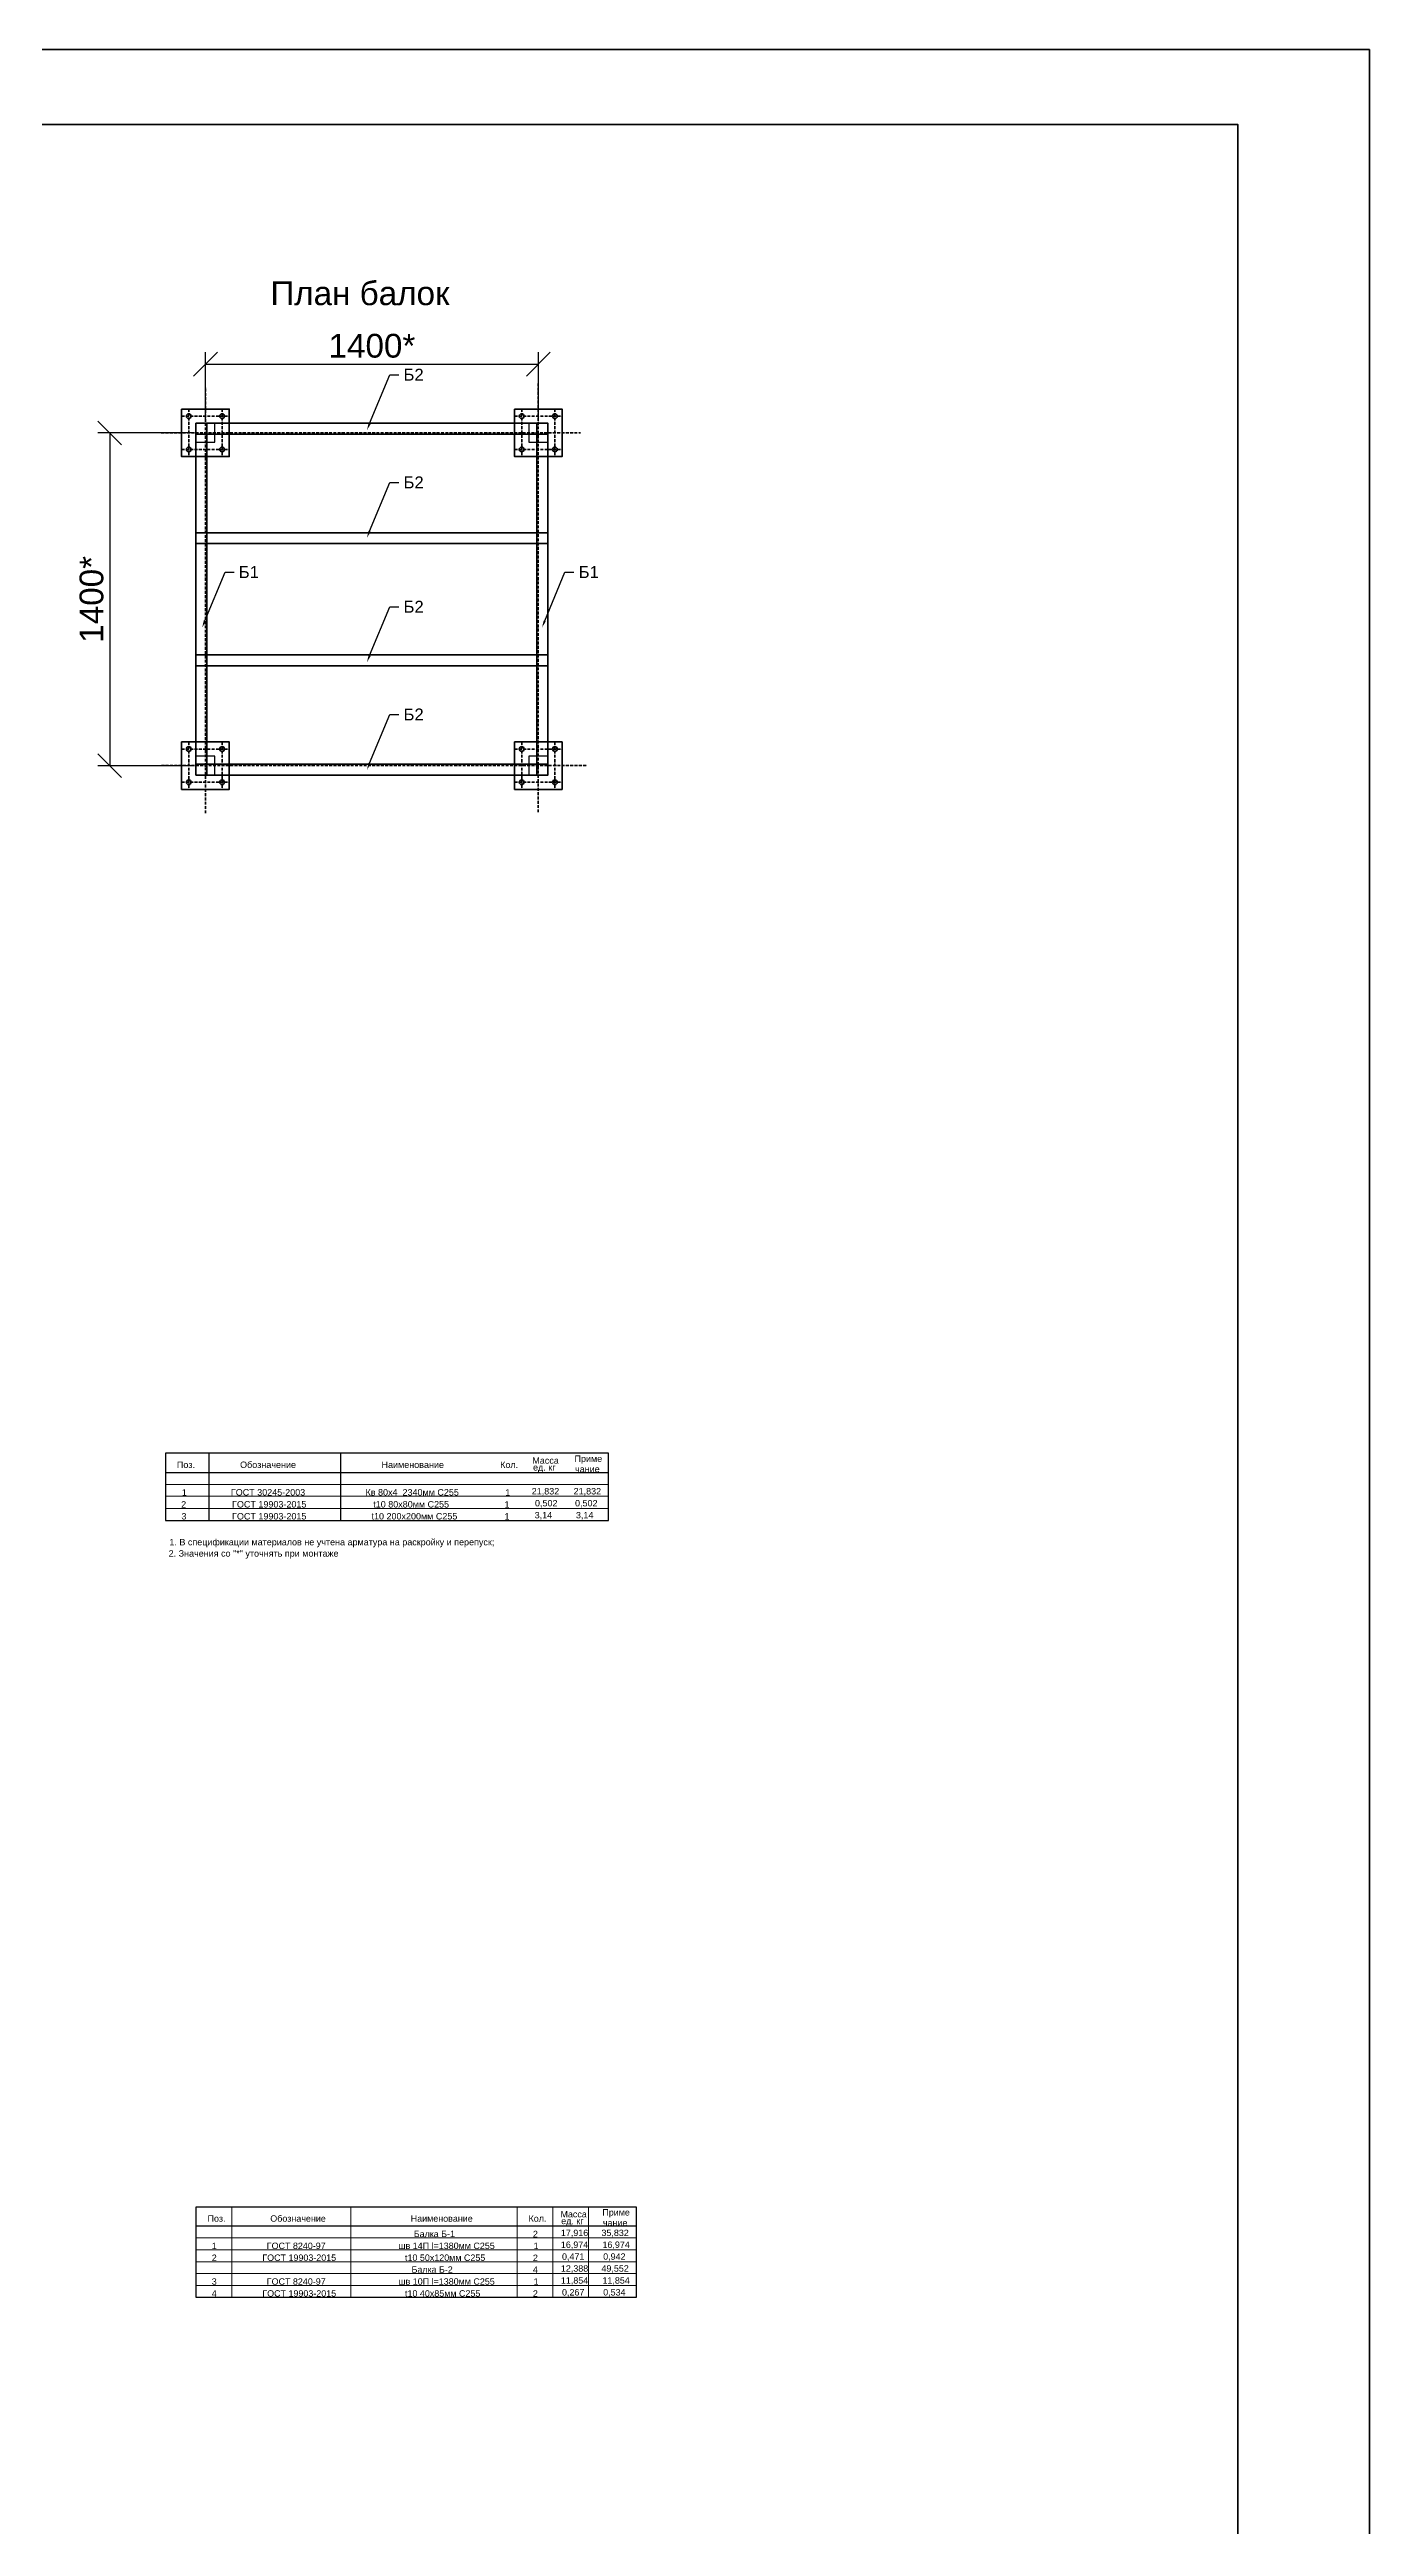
# Model space of a CAD drawing. Header units: millimetres. Extents: x -208979 to 31, y -109229 to 48340.
# Drawn here: x -18633 to -13082, y -7307 to 3112 of the extents above; entities that cross this region are included whole.
import ezdxf
from ezdxf import colors
from ezdxf.entities.mleader import LeaderData, LeaderLine
from ezdxf.math import Vec2, Vec3

# ---------------------------------------------------------------- set-up
doc = ezdxf.new("R2010")
doc.units = ezdxf.units.MM
doc.linetypes.add('ACAD_ISO10W100', pattern=[18, 12, -3, 0, -3])
doc.layers.add('PDF _Геометрия', color=7, linetype='Continuous')
doc.layers.add('PDF _Текст', color=7, linetype='Continuous')
doc.layers.add('PDF _Сплошная заливка', color=7, linetype='Continuous', true_color=0xffffff)
doc.styles.add('PDF Arial', font='arial.ttf')
doc.styles.get("Standard").update_dxf_attribs({"font": 'arial.ttf'})
doc.dimstyles.new('ISO-25', dxfattribs={"dimtxt": 2.5, "dimasz": 2.5, "dimexe": 1.25, "dimexo": 0.625, "dimtad": 1, "dimtxsty": 'Standard', "dimcen": 2.5, "dimadec": 0, "dimazin": 0, "dimtfac": 1, "dimtmove": 0, "dimatfit": 3, "dimfxl": 1, "dimarcsym": 0})

# ---------------------------------------------------------------- blocks, each defined once
blk = doc.blocks.new('_Oblique')
at = {"color": 0, "linetype": 'ByBlock', "lineweight": -2}
blk.add_line((-0.5, -0.5), (0.5, 0.5), dxfattribs=at)
blk = doc.blocks.new('*D11')
at = {"color": 0, "linetype": 'Continuous', "lineweight": -2, "transparency": 16777216}
for p, q in [((-17977, 1549), (-17977, 1838)), ((-17977, 1788), (-16577, 1788)), ((-16577, 1549), (-16577, 1838))]:
    blk.add_line(p, q, dxfattribs=at)
at = {"layer": 'Defpoints', "color": 0, "linetype": 'Continuous', "lineweight": 100, "transparency": 16777216}
for p in [(-16577, 1788), (-17977, 1499), (-16577, 1499)]:
    blk.add_point(p, dxfattribs=at)
at = {"color": 0, "linetype": 'Continuous', "lineweight": -2, "transparency": 16777216, "xscale": 100, "yscale": 100, "zscale": 100, "rotation": 180}
blk.add_blockref('_Oblique', (-17977, 1788), dxfattribs=at)
at = {"color": 0, "linetype": 'Continuous', "lineweight": -2, "transparency": 16777216, "xscale": 100, "yscale": 100, "zscale": 100}
blk.add_blockref('_Oblique', (-16577, 1788), dxfattribs=at)
at = {"color": 0, "linetype": 'Continuous', "lineweight": 50, "transparency": 16777216, "insert": (-17277, 1865), "char_height": 100, "width": 420.32, "attachment_point": 5}
blk.add_mtext('1400*', dxfattribs=at)
blk = doc.blocks.new('*D12')
at = {"color": 0, "linetype": 'Continuous', "lineweight": -2, "transparency": 16777216}
for p, q in [((-18027, 1499), (-18430, 1499)), ((-18380, 1499), (-18380, 99)), ((-18027, 99), (-18430, 99))]:
    blk.add_line(p, q, dxfattribs=at)
at = {"layer": 'Defpoints', "color": 0, "linetype": 'Continuous', "lineweight": 100, "transparency": 16777216}
for p in [(-17977, 1499), (-18380, 99), (-17977, 99)]:
    blk.add_point(p, dxfattribs=at)
at = {"color": 0, "linetype": 'Continuous', "lineweight": -2, "transparency": 16777216, "xscale": 100, "yscale": 100, "zscale": 100}
for p, rotation in [((-18380, 1499), 90), ((-18380, 99), 270)]:
    blk.add_blockref('_Oblique', p, dxfattribs=dict(at, rotation=rotation))
at = {"color": 0, "linetype": 'Continuous', "lineweight": 50, "transparency": 16777216, "insert": (-18456, 799), "char_height": 100, "attachment_point": 5, "rotation": 90}
blk.add_mtext('1400*', dxfattribs=at)

msp = doc.modelspace()

# ---------------------------------------------------------------- linework, layer by layer
at = {"color": 241, "linetype": 'ACAD_ISO10W100', "lineweight": 50, "true_color": 0xf7abae}
for p, q in [((-17977.346, -100.917), (-17977.346, 1691.024)), ((-16577.346, -96.827), (-16577.346, 1712.978)), ((-18077.346, 1569.375), (-17877.346, 1569.375)), ((-18047.346, 1599.375), (-18047.346, 1399.375)), ((-17907.346, 1599.375), (-17907.346, 1399.375)), ((-16677.346, 1569.375), (-16477.346, 1569.375)), ((-16647.346, 1599.375), (-16647.346, 1399.375)), ((-16507.346, 1599.375), (-16507.346, 1399.375)), ((-18163.004, 1499.375), (-16400.313, 1499.375)), ((-18077.346, 1429.375), (-17877.346, 1429.375)), ((-16677.346, 1429.375), (-16477.346, 1429.375)), ((-18077.346, 169.375), (-17877.346, 169.375)), ((-18047.346, 199.375), (-18047.346, -0.625)), ((-17907.346, 199.375), (-17907.346, -0.625)), ((-16677.346, 169.375), (-16477.346, 169.375)), ((-16647.346, 199.375), (-16647.346, -0.625)), ((-16507.346, 199.375), (-16507.346, -0.625)), ((-18162.396, 99.375), (-16372.302, 99.375)), ((-18077.346, 29.375), (-17877.346, 29.375)), ((-16677.346, 29.375), (-16477.346, 29.375))]:
    msp.add_line(p, q, dxfattribs=at)
at = {"color": 1, "lineweight": 100}
for points in [[(-24180.412, 3111.595), (-13082.097, 3111.595), (-13082.097, -18754.015), (-24180.412, -18754.015)], [(-23627.471, 2795.846), (-13635.038, 2795.846), (-13635.038, -18359.329), (-23627.471, -18359.329)]]:
    msp.add_lwpolyline(points, close=True, dxfattribs=at)
at = {"color": 152, "lineweight": 100, "true_color": 0x2776bb}
for points in [[(-18077.346, 1599.375), (-17877.346, 1599.375), (-17877.346, 1399.375), (-18077.346, 1399.375)], [(-16677.346, 1599.375), (-16477.346, 1599.375), (-16477.346, 1399.375), (-16677.346, 1399.375)], [(-17971.346, 1539.375), (-17971.346, 59.375), (-18017.346, 59.375), (-18017.346, 1539.375)], [(-18017.346, 1539.375), (-16537.346, 1539.375), (-16537.346, 1493.375), (-18017.346, 1493.375)], [(-16537.346, 1539.375), (-16537.346, 59.375), (-16583.346, 59.375), (-16583.346, 1539.375)], [(-18017.346, 1079.375), (-16537.346, 1079.375), (-16537.346, 1033.375), (-18017.346, 1033.375)], [(-18017.346, 565.375), (-16537.346, 565.375), (-16537.346, 519.375), (-18017.346, 519.375)], [(-18077.346, 199.375), (-17877.346, 199.375), (-17877.346, -0.625), (-18077.346, -0.625)], [(-18017.346, 105.375), (-16537.346, 105.375), (-16537.346, 59.375), (-18017.346, 59.375)], [(-16677.346, 199.375), (-16477.346, 199.375), (-16477.346, -0.625), (-16677.346, -0.625)]]:
    msp.add_lwpolyline(points, close=True, dxfattribs=at)
at = {"color": 152, "true_color": 0x2776bb}
for points in [[(-18017.346, 1459.375), (-17937.346, 1459.375), (-17937.346, 1539.375), (-18017.346, 1539.375)], [(-16617.346, 1459.375), (-16537.346, 1459.375), (-16537.346, 1539.375), (-16617.346, 1539.375)], [(-18017.346, 59.375), (-17937.346, 59.375), (-17937.346, 139.375), (-18017.346, 139.375)], [(-16617.346, 59.375), (-16537.346, 59.375), (-16537.346, 139.375), (-16617.346, 139.375)]]:
    msp.add_lwpolyline(points, close=True, dxfattribs=at)
at = {"color": 152, "lineweight": 100, "true_color": 0x2776bb}
for centre in [(-18047.346, 1569.375), (-17907.346, 1569.375), (-16647.346, 1569.375), (-16507.346, 1569.375), (-18047.346, 1429.375), (-17907.346, 1429.375), (-16647.346, 1429.375), (-16507.346, 1429.375), (-18047.346, 169.375), (-17907.346, 169.375), (-16647.346, 169.375), (-16507.346, 169.375), (-18047.346, 29.375), (-17907.346, 29.375), (-16647.346, 29.375), (-16507.346, 29.375)]:
    msp.add_circle(centre, 10, dxfattribs=at)
at = {"layer": 'PDF _Геометрия', "color": 5, "lineweight": 30}
for p, q in [((-17963.683, -2792.759), (-17963.683, -3075.075)), ((-17408.591, -3075.075), (-17408.591, -2792.759))]:
    msp.add_line(p, q, dxfattribs=at)
for points in [[(-16282.278, -2792.759), (-16483.567, -2792.759), (-16634.96, -2792.759), (-16785.926, -2792.759), (-17490.863, -2792.759), (-17994.937, -2792.759), (-18145.904, -2792.759), (-18145.904, -2873.36), (-17994.937, -2873.36), (-17490.863, -2873.36), (-16785.926, -2873.36), (-16634.96, -2873.36), (-16483.567, -2873.36), (-16282.278, -2873.36)], [(-16166.081, -6343.487), (-18016.689, -6343.487), (-18016.689, -6343.487), (-18016.689, -6293.517), (-18016.689, -6243.546), (-18016.689, -6193.575), (-18016.689, -6143.605), (-18016.689, -6093.21), (-18016.689, -6043.24), (-18016.689, -5963.202), (-17866.777, -5963.202), (-17366.223, -5963.202), (-16666.211, -5963.202), (-16516.299, -5963.202), (-16365.963, -5963.202), (-16166.081, -5963.202), (-16166.081, -6043.24), (-16166.081, -6093.21), (-16166.081, -6143.605), (-16166.081, -6193.575), (-16166.081, -6243.546), (-16166.081, -6293.517), (-16166.081, -6343.487)]]:
    msp.add_lwpolyline(points, close=True, dxfattribs=at)
for points in [[(-18145.904, -2873.36), (-18145.904, -2923.682), (-18145.904, -2974.004), (-18145.904, -3024.753), (-18145.904, -3075.075), (-18145.904, -3075.075), (-16282.278, -3075.075), (-16282.278, -3075.075), (-16282.278, -3024.753), (-16282.278, -2974.004), (-16282.278, -2923.682), (-16282.278, -2873.36)], [(-18016.689, -6043.24), (-16166.081, -6043.24)]]:
    msp.add_lwpolyline(points, dxfattribs=at)
at = {"layer": 'PDF _Геометрия', "lineweight": 13}
for points in [[(-18145.904, -2923.682), (-16282.278, -2923.682)], [(-18145.904, -2974.004), (-16282.278, -2974.004)], [(-18145.904, -3024.753), (-16282.278, -3024.753)], [(-18145.904, -3075.075), (-16282.278, -3075.075)], [(-17866.777, -6343.487), (-17866.777, -6043.24), (-17866.777, -5963.202)], [(-17366.223, -6343.487), (-17366.223, -6043.24), (-17366.223, -5963.202)], [(-16666.211, -6343.487), (-16666.211, -6043.24), (-16666.211, -5963.202)], [(-16516.299, -6343.487), (-16516.299, -6043.24), (-16516.299, -5963.202)], [(-16365.963, -6343.487), (-16365.963, -6043.24), (-16365.963, -5963.202)], [(-18016.689, -6093.21), (-16166.081, -6093.21)], [(-18016.689, -6143.605), (-16166.081, -6143.605)], [(-18016.689, -6193.575), (-16166.081, -6193.575)], [(-18016.689, -6243.546), (-16166.081, -6243.546)], [(-18016.689, -6293.517), (-16166.081, -6293.517)], [(-18016.689, -6343.487), (-16166.081, -6343.487)]]:
    msp.add_lwpolyline(points, dxfattribs=at)
at = {"layer": 'PDF _Сплошная заливка', "color": 152, "lineweight": 35, "true_color": 0x2776bb, "transparency": 33554559}
msp.add_solid([(-18160.372, -29.475), (-18155.83, -29.475), (-18160.372, -29.712), (-18155.83, -29.712)], dxfattribs=at)

# ---------------------------------------------------------------- texts
at = {"lineweight": 100}
msp.add_text('План балок', height=100, dxfattribs=at).set_placement((-17704.212, 2036.397))
at = {"layer": 'PDF _Текст', "color": 152, "true_color": 0x2776bb, "insert": (-18160.372, -29.715), "char_height": 0.17518, "attachment_point": 7, "style": 'PDF Arial'}
msp.add_mtext('1. Катеты сварных швов эстакады принять 6мм', dxfattribs=at)
at = {"layer": 'PDF _Текст', "lineweight": 100, "attachment_point": 7, "style": 'PDF Arial'}
for s, insert, char_height in [('Масса', (-16602.537, -2837.313), 27.0671), ('Приме', (-16425.142, -2837.313), 27.0671), ('Поз.', (-18097.286, -2855.199), 27.0671), ('Обозначение', (-17831.59, -2855.199), 27.0671), ('Наименование', (-17236.707, -2855.199), 27.0671), ('Кол.', (-16737.759, -2855.199), 27.0671), ('ед. кг', (-16599.558, -2873.538), 27.0671), ('чание', (-16423.001, -2873.538), 27.0671), ('2', (-18079.365, -3021.537), 27.067), ('1', (-18076.386, -2971.208), 27.067), ('ГОСТ 30245-2003', (-17870.411, -2971.208), 27.0671), ('ГОСТ 19903-2015', (-17865.291, -3021.537), 27.0671), ('Кв 80x4  2340мм C255', (-17304.062, -2971.208), 27.0671), ('t10 80х80мм C255', (-17271.664, -3021.537), 27.0671), ('1', (-16719.419, -3021.537), 27.067), ('1', (-16716.393, -2971.208), 27.067), ('21,832', (-16605.097, -2971.208), 27.0671), ('0,502', (-16591.458, -3021.537), 27.0671), ('21,832', (-16428.959, -2971.208), 27.0671), ('0,502', (-16423.001, -3021.537), 27.0671), ('3', (-18078.108, -3071.865), 27.067), ('ГОСТ 19903-2015', (-17865.291, -3071.865), 27.0671), ('t10 200х200мм C255', (-17278.926, -3071.865), 27.0671), ('1', (-16719.419, -3071.865), 27.067), ('3,14', (-16592.762, -3071.865), 27.0671), ('3,14', (-16419.184, -3071.865), 27.0671), ('2. Значения со "*" уточнять при монтаже', (-18132.063, -3235.84), 27.0671), ('1. В спецификации материалов не учтена арматура на раскройку и перепуск;', (-18128.846, -3188.438), 27.0671), ('Поз.', (-17968.411, -6025.652), 26.878), ('Обозначение', (-17704.571, -6025.652), 26.87803), ('Наименование', (-17113.842, -6025.652), 26.87803), ('Кол.', (-16618.38, -6025.652), 26.878), ('Масса', (-16484.102, -6007.441), 26.878), ('ед. кг', (-16481.144, -6043.45), 26.878), ('Приме', (-16307.947, -6007.441), 26.878), ('чание', (-16305.821, -6043.45), 26.878), ('1', (-17950.615, -6140.438), 26.878), ('ГОСТ 8240-97', (-17719.408, -6140.438), 26.87803), ('шв 14П l=1380мм C255', (-17165.936, -6140.438), 26.87803), ('Балка Б-1', (-17101.131, -6090.461), 26.878), ('2', (-16600.168, -6090.461), 26.878), ('1', (-16597.163, -6140.438), 26.878), ('17,916', (-16482.438, -6090.461), 26.878), ('16,974', (-16482.438, -6140.438), 26.878), ('35,832', (-16311.737, -6090.461), 26.878), ('16,974', (-16307.531, -6140.438), 26.878), ('2', (-17950.615, -6190.377), 26.878), ('ГОСТ 19903-2015', (-17738.036, -6190.377), 26.87803), ('t10 50х120мм C255', (-17137.971, -6190.377), 26.87803), ('Балка Б-2', (-17110.422, -6240.355), 26.878), ('4', (-16600.168, -6240.355), 26.878), ('2', (-16600.168, -6190.377), 26.878), ('12,388', (-16482.438, -6240.355), 26.878), ('0,471', (-16477.77, -6190.377), 26.878), ('49,552', (-16311.737, -6240.355), 26.878), ('0,942', (-16304.573, -6190.377), 26.878), ('4', (-17950.615, -6340.722), 26.878), ('3', (-17950.615, -6290.745), 26.878), ('ГОСТ 19903-2015', (-17738.036, -6340.722), 26.87803), ('ГОСТ 8240-97', (-17719.408, -6290.745), 26.87803), ('шв 10П l=1380мм C255', (-17165.936, -6290.745), 26.87803), ('t10 40х85мм C255', (-17137.971, -6340.722), 26.87803), ('2', (-16600.168, -6340.722), 26.878), ('1', (-16597.163, -6290.745), 26.878), ('11,854', (-16482.438, -6290.745), 26.878), ('0,267', (-16477.77, -6340.722), 26.878), ('11,854', (-16307.531, -6290.745), 26.878), ('0,534', (-16304.573, -6340.722), 26.878)]:
    msp.add_mtext(s, dxfattribs=dict(at, insert=insert, char_height=char_height))

# ---------------------------------------------------------------- dimensions: what is measured, and where the dimension line sits
at = {"color": 241, "linetype": 'Continuous', "lineweight": 50, "true_color": 0xf7abae}
dim = msp.add_linear_dim(base=(-16577.346, 1788.492), p1=(-17977.346, 1499.375), p2=(-16577.346, 1499.375), text='<>*', dimstyle='ISO-25', override={"dimtxt": 100, "dimasz": 100, "dimexe": 50, "dimexo": 50, "dimgap": 25, "dimtoh": 0, "dimblk1": 'Oblique', "dimblk2": 'Oblique', "dimsah": 1}, dxfattribs=at)
dim.commit()
dim.dimension.update_dxf_attribs({"geometry": '*D11', "text_midpoint": (-17277.346, 1864.55)})
dim = msp.add_linear_dim(base=(-18380.235, 99.375), p1=(-17977.346, 1499.375), p2=(-17977.346, 99.375), angle=90, text='<>*', dimstyle='ISO-25', override={"dimtxt": 100, "dimasz": 100, "dimexe": 50, "dimexo": 50, "dimgap": 25, "dimblk1": 'Oblique', "dimblk2": 'Oblique', "dimsah": 1}, dxfattribs=at)
dim.commit()
dim.dimension.update_dxf_attribs({"geometry": '*D12', "text_midpoint": (-18456.292, 799.375)})

# ---------------------------------------------------------------- leaders
at = {"lineweight": 100}
ml = msp.add_multileader_mtext('Standard', dxfattribs=at)
ml.set_content('Б2', color=256)
ml.set_leader_properties()
ml.build(insert=Vec2(0, 0))
ml.multileader.update_dxf_attribs({"arrow_head_size": 30})
ctx = ml.context
ctx.base_point, ctx.char_height, ctx.arrow_head_size, ctx.landing_gap_size, ctx.plane_origin = Vec3(-17164.183, 1743.915), 50, 30, 20, Vec3(-17298.198, 1528.792)
notes = []
notes.append((ctx, [(1, (1, 1, 0), (-17201.809, 1743.915), (1, 0), 37.626, [(0, [(-17298.198, 1510.72)], 0, [])])]))
ctx.mtext.insert, ctx.mtext.width, ctx.mtext.flow_direction = Vec3(-17144.183, 1768.915), 66.16644, 5
ml = msp.add_multileader_mtext('Standard', dxfattribs=at)
ml.set_content('Б2', color=256)
ml.set_leader_properties()
ml.build(insert=Vec2(0, 0))
ml.multileader.update_dxf_attribs({"arrow_head_size": 30})
ctx = ml.context
ctx.base_point, ctx.char_height, ctx.arrow_head_size, ctx.landing_gap_size, ctx.plane_origin = Vec3(-17164.183, 1290.818), 50, 30, 20, Vec3(-17298.198, 1075.695)
notes.append((ctx, [(1, (1, 1, 0), (-17201.809, 1290.818), (1, 0), 37.626, [(0, [(-17298.198, 1057.624)], 0, [])])]))
ctx.mtext.insert, ctx.mtext.width, ctx.mtext.flow_direction = Vec3(-17144.183, 1315.818), 66.16644, 5
ml = msp.add_multileader_mtext('Standard', dxfattribs=at)
ml.set_content('Б1', color=256)
ml.set_leader_properties()
ml.build(insert=Vec2(0, 0))
ml.multileader.update_dxf_attribs({"arrow_head_size": 30})
ctx = ml.context
ctx.base_point, ctx.char_height, ctx.arrow_head_size, ctx.landing_gap_size, ctx.plane_origin = Vec3(-17857.087, 913.744), 50, 30, 20, Vec3(-17991.101, 698.621)
notes.append((ctx, [(1, (1, 1, 0), (-17894.713, 913.744), (1, 0), 37.626, [(0, [(-17991.101, 680.55)], 0, [])])]))
ctx.mtext.insert, ctx.mtext.flow_direction = Vec3(-17837.087, 938.744), 5
ml = msp.add_multileader_mtext('Standard', dxfattribs=at)
ml.set_content('Б1', color=256)
ml.set_leader_properties()
ml.build(insert=Vec2(0, 0))
ml.multileader.update_dxf_attribs({"arrow_head_size": 30})
ctx = ml.context
ctx.base_point, ctx.char_height, ctx.arrow_head_size, ctx.landing_gap_size, ctx.plane_origin = Vec3(-16427.689, 913.744), 50, 30, 20, Vec3(-16561.703, 698.621)
notes.append((ctx, [(1, (1, 1, 0), (-16465.314, 913.744), (1, 0), 37.626, [(0, [(-16561.703, 680.55)], 0, [])])]))
ctx.mtext.insert, ctx.mtext.flow_direction = Vec3(-16407.689, 938.744), 5
ml = msp.add_multileader_mtext('Standard', dxfattribs=at)
ml.set_content('Б2', color=256)
ml.set_leader_properties()
ml.build(insert=Vec2(0, 0))
ml.multileader.update_dxf_attribs({"arrow_head_size": 30})
ctx = ml.context
ctx.base_point, ctx.char_height, ctx.arrow_head_size, ctx.landing_gap_size, ctx.plane_origin = Vec3(-17164.183, 767.78), 50, 30, 20, Vec3(-17298.198, 552.657)
notes.append((ctx, [(1, (1, 1, 0), (-17201.809, 767.78), (1, 0), 37.626, [(0, [(-17298.198, 534.586)], 0, [])])]))
ctx.mtext.insert, ctx.mtext.width, ctx.mtext.flow_direction = Vec3(-17144.183, 792.78), 66.16644, 5
ml = msp.add_multileader_mtext('Standard', dxfattribs=at)
ml.set_content('Б2', color=256)
ml.set_leader_properties()
ml.build(insert=Vec2(0, 0))
ml.multileader.update_dxf_attribs({"arrow_head_size": 30})
ctx = ml.context
ctx.base_point, ctx.char_height, ctx.arrow_head_size, ctx.landing_gap_size, ctx.plane_origin = Vec3(-17164.183, 314.683), 50, 30, 20, Vec3(-17298.198, 99.561)
notes.append((ctx, [(1, (1, 1, 0), (-17201.809, 314.683), (1, 0), 37.626, [(0, [(-17298.198, 81.489)], 0, [])])]))
ctx.mtext.insert, ctx.mtext.width, ctx.mtext.flow_direction = Vec3(-17144.183, 339.683), 66.16644, 5
for ctx, leaders in notes:
    for number, flags, end, landing, length, lines in leaders:
        leader = LeaderData()
        leader.index, (leader.has_last_leader_line, leader.has_dogleg_vector, leader.attachment_direction) = number, flags
        leader.last_leader_point, leader.dogleg_vector, leader.dogleg_length = Vec3(end), Vec3(landing), length
        for number, points, colour, breaks in lines:
            line = LeaderLine()
            line.index, line.vertices, line.color, line.breaks = number, Vec3.list(points), colors.encode_raw_color(colour), breaks
            leader.lines.append(line)
        ctx.leaders.append(leader)

doc.saveas('drawing.dxf')
